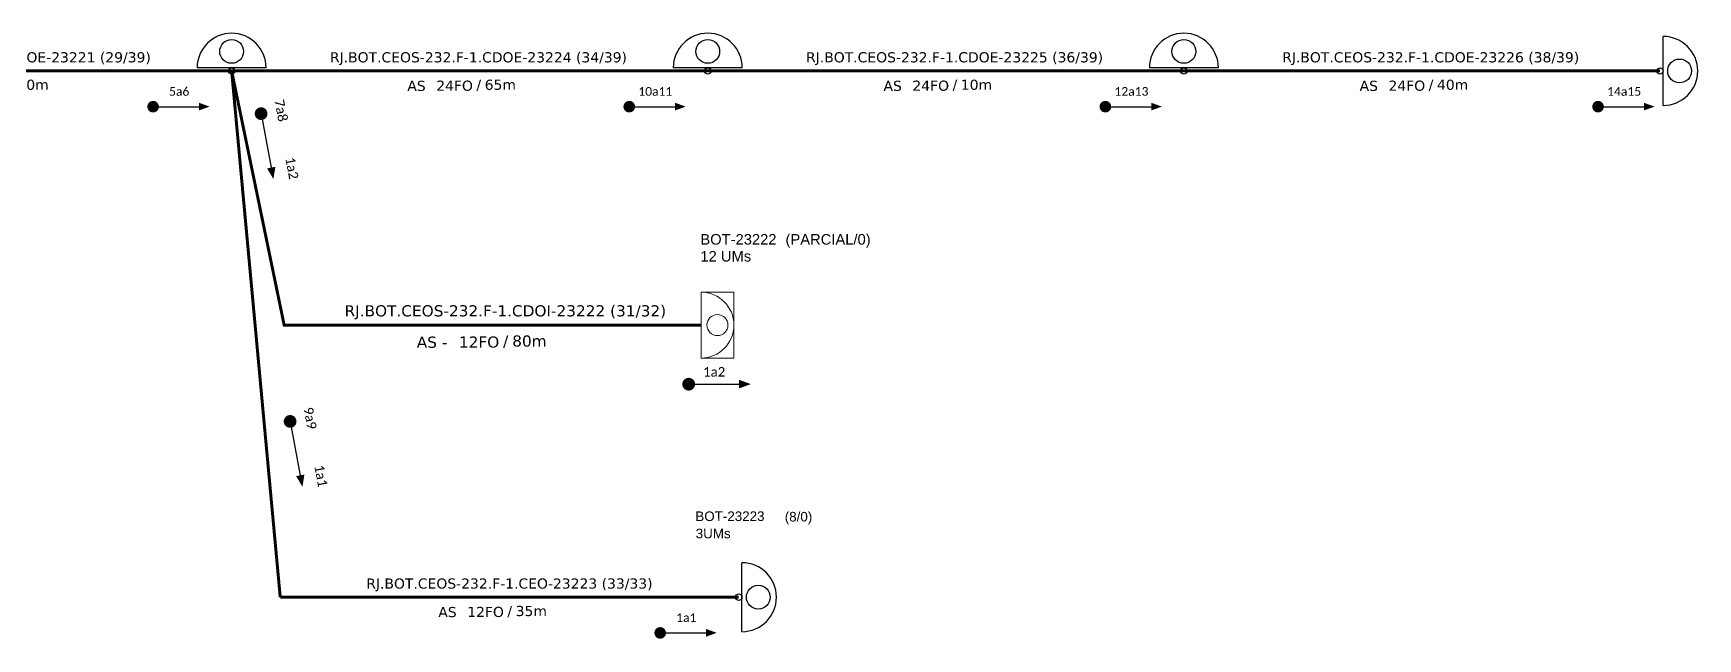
# Model space of a CAD drawing. Header units: metres. Extents: x -0.1 to 58.9, y -0.1 to 41.6.
# Drawn here: x 31.91 to 39.35, y 18.01 to 20.71 of the extents above; entities that cross this region are included whole.
import ezdxf
from ezdxf.enums import TextEntityAlignment as Align

# ---------------------------------------------------------------- set-up
doc = ezdxf.new("R2010")
doc.units = ezdxf.units.M
for name, color, linetype, lineweight in [("20.0-LEGENDA DOS CDO'S", 1, 'Continuous', 0), ('20.1-CDO_INTERIOR', 1, 'Continuous', 0), ('40.1-ETIQUETAS', 1, 'Continuous', 20)]:
    doc.layers.add(name, color=color, linetype=linetype, lineweight=lineweight)
for name, color, linetype in [('CD a instalar', 1, 'Continuous'), ('SETA', 7, 'Continuous'), ('texto', 255, 'Continuous')]:
    doc.layers.add(name, color=color, linetype=linetype)
doc.styles.add('ARIAL', font='arial.ttf')
doc.styles.add('siredit', font='verdana.ttf')
doc.styles.get("Standard").update_dxf_attribs({"font": 'arial.ttf'})
doc.linetypes.add('FENCELINE1', pattern='A,0.25,-0.1,[133,ltypeshp.shx,S=0.1,R=0,X=-0.1,Y=0],-0.1,1', length=1.45)

# ---------------------------------------------------------------- blocks, each defined once
blk = doc.blocks.new('ETIQUETA_RS5F')
at = {"layer": '40.1-ETIQUETAS', "color": 0, "style": 'siredit'}
blk.add_text('/', height=1.5, dxfattribs=at).set_placement((1.58, -1.95), align=Align.MIDDLE_RIGHT)
for tag, p in [('ETIQUETA_R_PRIMARIA', (1.21, 4.1)), ('ETIQUETA_R_SECUNDARIA', (1.21, 2.1)), ('F_ATIVAS/F_MORTAS', (1.14, -4.24))]:
    blk.add_attdef(tag, text='', height=1.5, dxfattribs=at).set_placement(p, align=Align.MIDDLE_CENTER)
for tag, p in [('TIPO_CABO', (-6.58, -2.12)), ('CAP_CABO', (0.4, -2.09))]:
    blk.add_attdef(tag, text='', height=1.5, dxfattribs=at).set_placement(p, align=Align.MIDDLE_RIGHT)
blk.add_attdef('METROS', text='', height=1.5, dxfattribs=at).set_placement((2.14, -1.95), align=Align.MIDDLE_LEFT)
for tag, p in [('FUSÃO_1', (0.85, -8.39)), ('FUSÃO_2', (0.85, -10.6)), ('FUSÃO_3', (0.85, -12.93)), ('FUSÃO_4', (0.85, -15.14)), ('FUSÃO_5', (0.85, -17.16))]:
    blk.add_attdef(tag, text='', height=1.5, dxfattribs=at).set_placement(p, align=Align.CENTER)
blk = doc.blocks.new('CDOI_INT')
at = {"layer": '20.1-CDO_INTERIOR', "color": 0, "lineweight": 18}
blk.add_lwpolyline([(4.25, -4.25), (4.25, 4.25), (0, 4.25), (0, -4.25)], close=True, dxfattribs=at)
blk.add_circle((2.12, 0), 1.36, dxfattribs=at)
blk.add_arc((0, 0), 4.25, 270, 90, dxfattribs=at)
at = {"layer": "20.0-LEGENDA DOS CDO'S", "color": 0, "style": 'ARIAL'}
for tag, p in [('CDO_N', (-0.08, 10.38)), ('SPLITER_1', (21.18, 10.38)), ('SURVEY', (-0.08, 8.2)), ('SPLITER_2', (21.19, 8.68)), ('SAP', (-0.08, 6.23)), ('1:XX', (5.94, -2.22)), ('UMS', (5.94, -4.24))]:
    blk.add_attdef(tag, p, '', height=1.36, dxfattribs=at)
blk.add_attdef('FIBRAS_UTILIZADAS', text='', height=1.36, dxfattribs=at).set_placement((15.34, 10.38), align=Align.CENTER)
blk = doc.blocks.new('CDOE-TEXTO PADRÃO')
at = {"layer": "20.0-LEGENDA DOS CDO'S", "color": 0, "style": 'ARIAL'}
for tag, p in [('CDO_N', (0.49, 7.39)), ('CORDOALHA', (0.5, 4.33)), ('SAP', (0.51, 1.67)), ('SPLITER_1', (0.59, -0.91)), ('SPLITER_2', (0.6, -3.55)), ('(XX-XX_F)S', (0.54, -8.29)), ('(XX-XX_L)S', (0.55, -10.83)), ('UMS', (0.55, -13.15))]:
    blk.add_attdef(tag, p, '', height=1.7, rotation=0.118, dxfattribs=at)
blk.add_attdef('FIBRAS_UTILIZADAS', text='', height=1.7, rotation=0.118, dxfattribs=at).set_placement((19.77, 7.43), align=Align.CENTER)
blk = doc.blocks.new('SETA1')
at = {"const_width": 1.1}
blk.add_lwpolyline([(-5.28, 0, 1), (-4.18, 0, 1)], format="xyb", close=True, dxfattribs=at)
at = {"layer": 'SETA'}
blk.add_lwpolyline([(-4.73, 0), (4.73, 0)], dxfattribs=at)
blk.add_solid([(4.73, 0.73), (6.74, 0), (4.73, -0.73)], dxfattribs=at)

msp = doc.modelspace()

# ---------------------------------------------------------------- linework, layer by layer
at = {"color": 8}
msp.add_line((37.2121, 20.5602), (36.9038, 20.5602), dxfattribs=at)
for points, const_width in [([(32.4371, 20.3863, 1), (32.463, 20.3863, 1)], 0.0259), ([(34.5655, 20.3863, 1), (34.5915, 20.3863, 1)], 0.0259), ([(36.694, 20.3863, 1), (36.7199, 20.3863, 1)], 0.0259), ([(38.8965, 20.3863, 1), (38.9224, 20.3863, 1)], 0.0259), ([(34.8301, 19.1458, 1), (34.8586, 19.1458, 1)], 0.0285), ([(34.704, 18.034, 1), (34.7299, 18.034, 1)], 0.0259)]:
    msp.add_lwpolyline(points, format="xyb", close=True, dxfattribs=dict(const_width=const_width))
for centre, radius in [((37.0579, 20.6334), 0.0532), ((37.058, 20.5459), 0.0143)]:
    msp.add_circle(centre, radius, dxfattribs=at)
msp.add_arc((37.0579, 20.5602), 0.1542, 0, 180, dxfattribs=at)
at = {"layer": 'CD a instalar', "color": 7, "linetype": 'FENCELINE1', "ltscale": 7}
for p, q in [((39.2007, 20.3918), (39.2007, 20.7002)), ((32.9552, 20.5602), (32.6469, 20.5602)), ((35.0837, 20.5602), (34.7753, 20.5602)), ((35.0823, 18.0396), (35.0823, 18.3479))]:
    msp.add_line(p, q, dxfattribs=at)
at = {"layer": 'CD a instalar', "color": 7, "linetype": 'FENCELINE1', "ltscale": 7, "const_width": 0.0133}
for points in [[(30.6727, 20.5459), (32.8011, 20.5459)], [(32.8011, 20.5459), (33.0183, 18.1937)], [(32.8011, 20.5459), (34.9296, 20.5459)], [(34.9296, 20.5459), (37.058, 20.5459)], [(37.058, 20.5459), (39.1864, 20.5459)], [(33.0183, 18.1937), (35.068, 18.1937)]]:
    msp.add_lwpolyline(points, dxfattribs=at)
at = {"layer": 'CD a instalar', "color": 8, "linetype": 'FENCELINE1', "ltscale": 7}
msp.add_lwpolyline([(32.8011, 20.5459, 0.0133, 0.0133, 0), (33.0359, 19.4098, 0.0133, 0.0133, 0), (34.8993, 19.41, 0.0133, 0.0133, 0)], format="xyseb", dxfattribs=at)
at = {"layer": 'CD a instalar', "color": 7, "linetype": 'FENCELINE1', "ltscale": 7}
for centre, radius in [((32.8011, 20.6334), 0.0532), ((34.9295, 20.6334), 0.0532), ((32.8011, 20.5459), 0.0143), ((34.9296, 20.5459), 0.0143), ((39.1864, 20.5459), 0.0143), ((39.2739, 20.546), 0.0532), ((35.1555, 18.1937), 0.0532), ((35.068, 18.1937), 0.0143)]:
    msp.add_circle(centre, radius, dxfattribs=at)
for centre, start, end in [((32.8011, 20.5602), 0, 180), ((34.9295, 20.5602), 0, 180), ((39.2007, 20.546), 270, 90), ((35.0823, 18.1937), 270, 90)]:
    msp.add_arc(centre, 0.1542, start, end, dxfattribs=at)
at = {"layer": 'SETA'}
for points in [[(32.4501, 20.3863), (32.6729, 20.3863)], [(34.5785, 20.3863), (34.8013, 20.3863)], [(36.7069, 20.3863), (36.9298, 20.3863)], [(38.9095, 20.3863), (39.1323, 20.3863)], [(34.8443, 19.1458), (35.0894, 19.1458)], [(34.7169, 18.034), (34.9398, 18.034)]]:
    msp.add_lwpolyline(points, dxfattribs=at)
for points in [[(32.655, 20.4039), (32.7025, 20.3866), (32.655, 20.3694)], [(34.7834, 20.4039), (34.8309, 20.3866), (34.7834, 20.3694)], [(36.9119, 20.4039), (36.9594, 20.3866), (36.9119, 20.3694)], [(39.1144, 20.4039), (39.1619, 20.3866), (39.1144, 20.3694)], [(35.0698, 19.1652), (35.122, 19.1462), (35.0698, 19.1272)], [(34.9219, 18.0517), (34.9694, 18.0344), (34.9219, 18.0171)]]:
    msp.add_solid(points, dxfattribs=at)

# ---------------------------------------------------------------- block references
at = {"layer": '40.1-ETIQUETAS', "color": 8}
ref = msp.add_blockref('CDOI_INT', (34.8993, 19.41), dxfattribs=dict(at, xscale=0.03465394830405618, yscale=0.03465394830405322, zscale=0.03465394830405451))
ref.add_attrib('CDO_N', 'BOT-23222', (34.8964, 19.7697), dxfattribs={"layer": "20.0-LEGENDA DOS CDO'S", "color": 0, "height": 0.04714, "style": 'ARIAL'})
ref.add_attrib('FIBRAS_UTILIZADAS', '    (PARCIAL/0)', dxfattribs={"layer": "20.0-LEGENDA DOS CDO'S", "color": 0, "height": 0.047138, "style": 'ARIAL'}).set_placement((35.4308, 19.7697), align=Align.CENTER)
ref.add_attrib('SURVEY', '12 UMs', (34.8966, 19.6941), dxfattribs={"layer": "20.0-LEGENDA DOS CDO'S", "color": 0, "height": 0.04714, "style": 'ARIAL'})
at = {"layer": 'CD a instalar', "color": 7, "linetype": 'FENCELINE1', "ltscale": 7}
ref = msp.add_blockref('ETIQUETA_RS5F', (31.7401, 20.5435), dxfattribs=dict(at, xscale=0.03023308761119406, yscale=0.03023308761119406, zscale=0.03023308761119404))
ref.add_attrib('ETIQUETA_R_SECUNDARIA', 'RJ.BOT.CEOS-232.F-1.CDOE-23221 (29/39)', dxfattribs={"layer": '40.1-ETIQUETAS', "color": 0, "height": 0.04535, "style": 'siredit'}).set_placement((31.7759, 20.6071), align=Align.MIDDLE_CENTER)
ref.add_attrib('TIPO_CABO', 'AS', dxfattribs={"layer": '40.1-ETIQUETAS', "color": 0, "height": 0.04535, "style": 'siredit'}).set_placement((31.5401, 20.4795), align=Align.MIDDLE_RIGHT)
ref.add_attrib('CAP_CABO', '24FO', dxfattribs={"layer": '40.1-ETIQUETAS', "color": 0, "height": 0.04535, "style": 'siredit'}).set_placement((31.7512, 20.4802), align=Align.MIDDLE_RIGHT)
ref.add_attrib('METROS', '100m', dxfattribs={"layer": '40.1-ETIQUETAS', "color": 0, "height": 0.04535, "style": 'siredit'}).set_placement((31.804, 20.4844), align=Align.MIDDLE_LEFT)
ref = msp.add_blockref('ETIQUETA_RS5F', (33.8685, 20.5435), dxfattribs=dict(at, xscale=0.03023308761119406, yscale=0.03023308761119406, zscale=0.03023308761119404))
ref.add_attrib('ETIQUETA_R_SECUNDARIA', 'RJ.BOT.CEOS-232.F-1.CDOE-23224 (34/39)', dxfattribs={"layer": '40.1-ETIQUETAS', "color": 0, "height": 0.04535, "style": 'siredit'}).set_placement((33.9043, 20.6071), align=Align.MIDDLE_CENTER)
ref.add_attrib('TIPO_CABO', 'AS', dxfattribs={"layer": '40.1-ETIQUETAS', "color": 0, "height": 0.04535, "style": 'siredit'}).set_placement((33.6685, 20.4795), align=Align.MIDDLE_RIGHT)
ref.add_attrib('CAP_CABO', '24FO', dxfattribs={"layer": '40.1-ETIQUETAS', "color": 0, "height": 0.04535, "style": 'siredit'}).set_placement((33.8796, 20.4802), align=Align.MIDDLE_RIGHT)
ref.add_attrib('METROS', '65m', dxfattribs={"layer": '40.1-ETIQUETAS', "color": 0, "height": 0.04535, "style": 'siredit'}).set_placement((33.9324, 20.4844), align=Align.MIDDLE_LEFT)
ref = msp.add_blockref('ETIQUETA_RS5F', (35.997, 20.5435), dxfattribs=dict(at, xscale=0.03023308761119406, yscale=0.03023308761119406, zscale=0.03023308761119404))
ref.add_attrib('ETIQUETA_R_SECUNDARIA', 'RJ.BOT.CEOS-232.F-1.CDOE-23225 (36/39)', dxfattribs={"layer": '40.1-ETIQUETAS', "color": 0, "height": 0.04535, "style": 'siredit'}).set_placement((36.0328, 20.6071), align=Align.MIDDLE_CENTER)
ref.add_attrib('TIPO_CABO', 'AS', dxfattribs={"layer": '40.1-ETIQUETAS', "color": 0, "height": 0.04535, "style": 'siredit'}).set_placement((35.797, 20.4795), align=Align.MIDDLE_RIGHT)
ref.add_attrib('CAP_CABO', '24FO', dxfattribs={"layer": '40.1-ETIQUETAS', "color": 0, "height": 0.04535, "style": 'siredit'}).set_placement((36.0081, 20.4802), align=Align.MIDDLE_RIGHT)
ref.add_attrib('METROS', '10m', dxfattribs={"layer": '40.1-ETIQUETAS', "color": 0, "height": 0.04535, "style": 'siredit'}).set_placement((36.0608, 20.4844), align=Align.MIDDLE_LEFT)
ref = msp.add_blockref('ETIQUETA_RS5F', (38.1254, 20.5435), dxfattribs=dict(at, xscale=0.03023308761119406, yscale=0.03023308761119406, zscale=0.03023308761119404))
ref.add_attrib('ETIQUETA_R_SECUNDARIA', 'RJ.BOT.CEOS-232.F-1.CDOE-23226 (38/39)', dxfattribs={"layer": '40.1-ETIQUETAS', "color": 0, "height": 0.04535, "style": 'siredit'}).set_placement((38.1612, 20.6071), align=Align.MIDDLE_CENTER)
ref.add_attrib('TIPO_CABO', 'AS', dxfattribs={"layer": '40.1-ETIQUETAS', "color": 0, "height": 0.04535, "style": 'siredit'}).set_placement((37.9254, 20.4795), align=Align.MIDDLE_RIGHT)
ref.add_attrib('CAP_CABO', '24FO', dxfattribs={"layer": '40.1-ETIQUETAS', "color": 0, "height": 0.04535, "style": 'siredit'}).set_placement((38.1365, 20.4802), align=Align.MIDDLE_RIGHT)
ref.add_attrib('METROS', '40m', dxfattribs={"layer": '40.1-ETIQUETAS', "color": 0, "height": 0.04535, "style": 'siredit'}).set_placement((38.1893, 20.4844), align=Align.MIDDLE_LEFT)
at = {"layer": 'CD a instalar', "color": 8}
ref = msp.add_blockref('ETIQUETA_RS5F', (33.9852, 19.4039), dxfattribs=dict(at, xscale=0.0332563964125191, yscale=0.0332563964125191, zscale=0.03325639641251824))
ref.add_attrib('ETIQUETA_R_PRIMARIA', 'RJ.BOT.CEOS-232.F-1.CDOI-23222 (31/32)', dxfattribs={"layer": '40.1-ETIQUETAS', "color": 0, "height": 0.049885, "style": 'siredit'}).set_placement((34.0245, 19.4738), align=Align.MIDDLE_CENTER)
ref.add_attrib('TIPO_CABO', 'AS -', dxfattribs={"layer": '40.1-ETIQUETAS', "color": 0, "height": 0.04988, "style": 'siredit'}).set_placement((33.7652, 19.3335), align=Align.MIDDLE_RIGHT)
ref.add_attrib('CAP_CABO', '12FO', dxfattribs={"layer": '40.1-ETIQUETAS', "color": 0, "height": 0.04988, "style": 'siredit'}).set_placement((33.9974, 19.3343), align=Align.MIDDLE_RIGHT)
ref.add_attrib('METROS', '80m', dxfattribs={"layer": '40.1-ETIQUETAS', "color": 0, "height": 0.04988, "style": 'siredit'}).set_placement((34.0554, 19.3389), align=Align.MIDDLE_LEFT)
at = {"layer": 'CD a instalar', "color": 7, "linetype": 'FENCELINE1', "ltscale": 7}
ref = msp.add_blockref('CDOE-TEXTO PADRÃO', (35.0579, 18.2472), dxfattribs=dict(at, xscale=0.02519424007415771, yscale=0.02519424007415771, zscale=0.02519424007415771))
ref.add_attrib('CDO_N', 'BOT-23223', (34.8741, 18.534), dxfattribs={"layer": "20.0-LEGENDA DOS CDO'S", "color": 0, "height": 0.04283, "rotation": 0.11799, "style": 'ARIAL'})
ref.add_attrib('CORDOALHA', '3UMs', (34.8756, 18.4568), dxfattribs={"layer": "20.0-LEGENDA DOS CDO'S", "color": 0, "height": 0.04283, "rotation": 0.11799, "style": 'ARIAL'})
ref.add_attrib('FIBRAS_UTILIZADAS', '       (8/0)', dxfattribs={"layer": "20.0-LEGENDA DOS CDO'S", "color": 0, "height": 0.042827, "rotation": 0.11799, "style": 'ARIAL'}).set_placement((35.277, 18.532), align=Align.CENTER)
ref = msp.add_blockref('ETIQUETA_RS5F', (34.007, 18.1912), dxfattribs=dict(at, xscale=0.03023308761119406, yscale=0.03023308761119406, zscale=0.03023308761119404))
ref.add_attrib('ETIQUETA_R_SECUNDARIA', 'RJ.BOT.CEOS-232.F-1.CEO-23223 (33/33)', dxfattribs={"layer": '40.1-ETIQUETAS', "color": 0, "height": 0.04535, "style": 'siredit'}).set_placement((34.0428, 18.2548), align=Align.MIDDLE_CENTER)
ref.add_attrib('TIPO_CABO', 'AS', dxfattribs={"layer": '40.1-ETIQUETAS', "color": 0, "height": 0.04535, "style": 'siredit'}).set_placement((33.807, 18.1273), align=Align.MIDDLE_RIGHT)
ref.add_attrib('CAP_CABO', '12FO', dxfattribs={"layer": '40.1-ETIQUETAS', "color": 0, "height": 0.04535, "style": 'siredit'}).set_placement((34.0181, 18.1279), align=Align.MIDDLE_RIGHT)
ref.add_attrib('METROS', '35m', dxfattribs={"layer": '40.1-ETIQUETAS', "color": 0, "height": 0.04535, "style": 'siredit'}).set_placement((34.0708, 18.1321), align=Align.MIDDLE_LEFT)
at = {"layer": 'SETA', "color": 2, "yscale": 0.02592, "zscale": 0.02592, "rotation": 280.6484436632481}
for p, xscale in [((32.9555, 20.2345), 0.02592), ((33.0852, 18.8589), 0.02591999999999999)]:
    msp.add_blockref('SETA1', p, dxfattribs=dict(at, xscale=xscale))

# ---------------------------------------------------------------- texts
at = {"attachment_point": 5}
for s, insert, char_height, width in [('{\\fCalibri|b0|i0|c0|p34;\\C7;5a6}', (32.5666, 20.4544), 0.03888, 0.6573), ('{\\fCalibri|b0|i0|c0|p34;\\C7;10a11}', (34.695, 20.4544), 0.03888, 0.6573), ('{\\fCalibri|b0|i0|c0|p34;\\C7;12a13}', (36.8235, 20.4544), 0.03888, 0.6573), ('{\\fCalibri|b0|i0|c0|p34;\\C7;14a15}', (39.026, 20.4544), 0.03888, 0.6573), ('{\\fCalibri|b0|i0|c0|p34;\\C7;1a2}', (34.958, 19.2008), 0.042768, 0.72303), ('\\C7;\\fCalibri|b0|i0|c0|p34;1a1', (34.8335, 18.1021), 0.03888, 0.6573)]:
    msp.add_mtext(s, dxfattribs=dict(at, insert=insert, char_height=char_height, width=width))
at = {"layer": 'texto', "char_height": 0.042768, "width": 0.72303, "attachment_point": 5, "rotation": 280.64844}
for s, insert in [('{\\fCalibri|b0|i0|c0|p34;\\C7;7a8}', (33.0222, 20.3693)), ('{\\fCalibri|b0|i0|c0|p34;\\C7;1a2}', (33.0707, 20.1113)), ('{\\fCalibri|b0|i0|c0|p34;\\C7;9a9}', (33.1518, 18.9937)), ('{\\fCalibri|b0|i0|c0|p34;\\C7;1a1}', (33.2003, 18.7357))]:
    msp.add_mtext(s, dxfattribs=dict(at, insert=insert))

doc.saveas('drawing.dxf')
